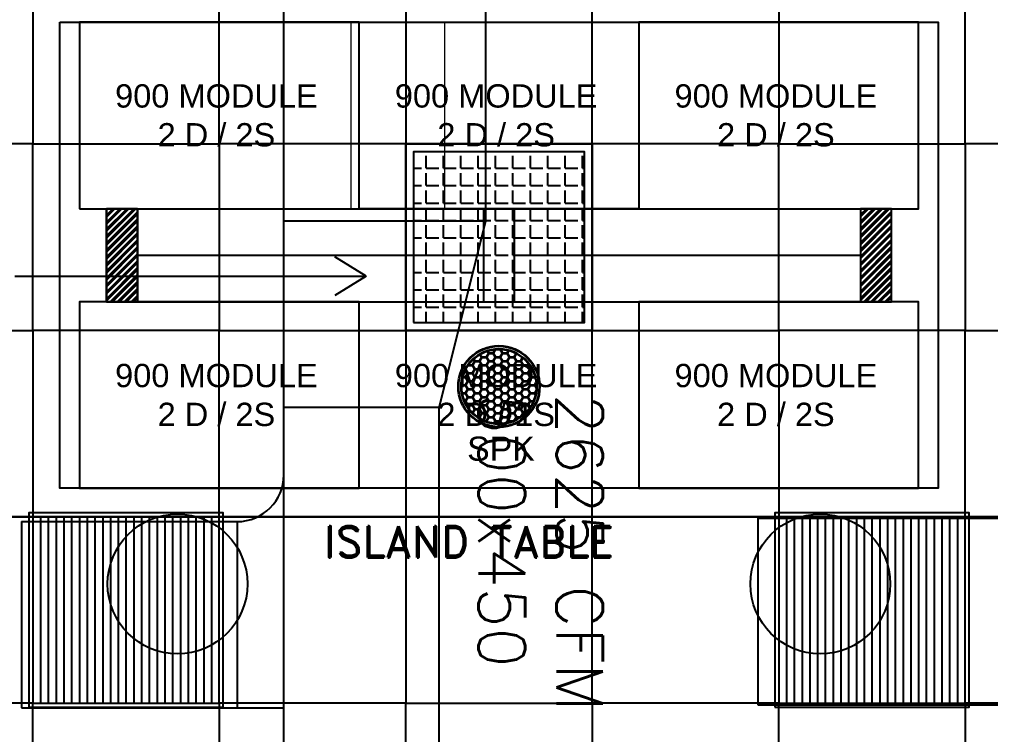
# Model space of a CAD drawing. Header units: millimetres. Extents: x -661525 to 498941, y 282148 to 1359693.
# Drawn here: x -250508 to -247383, y 671204 to 673507 of the extents above; entities that cross this region are included whole.
import ezdxf

# ---------------------------------------------------------------- set-up
doc = ezdxf.new("R2010")
doc.units = ezdxf.units.MM
doc.header["$LTSCALE"] = 2.5
for name, color, linetype in [('A-ANNO-TEXT', 7, 'CONTINUOUS'), ('CEILING', 11, 'CONTINUOUS'), ('equipmemt', 3, 'CONTINUOUS'), ('I-FURN', 14, 'CONTINUOUS'), ('v-grill', 3, 'CONTINUOUS'), ('v-SA DUCT', 4, 'CONTINUOUS')]:
    doc.layers.add(name, color=color, linetype=linetype)
for name, color, linetype, lineweight in [('DIM', 47, 'CONTINUOUS', 18), ('LAB MODULE', 1, 'CONTINUOUS', 25), ('VEMCPL-PA', 4, 'CONTINUOUS', 35)]:
    doc.layers.add(name, color=color, linetype=linetype, lineweight=lineweight)
doc.layers.get('equipmemt').off()
doc.styles.add('ARIAL', font='arial.ttf')
doc.styles.add('ROMAND', font='ROMAND')
doc.styles.add('ROMANS', font='romans.shx', dxfattribs={"height": 125})

# ---------------------------------------------------------------- blocks, each defined once
blk = doc.blocks.new('Speaker')
at = {"layer": 'VEMCPL-PA', "ltscale": 0.5}
h = blk.add_hatch(dxfattribs=at)
h.set_pattern_fill('HONEY', color=150, scale=45.6192, angle=-360, style=0)
h.set_pattern_definition([(360, (-3673431.3123, 155088.758), (8.5536, 4.938423241), [5.7024, -11.4048]), (120, (-3673431.3123, 155088.758), (-8.553599981, 4.938423273), [5.7024, -11.4048]), (60, (-3673431.3123, 155088.758), (1.9e-08, 9.876846514), [-11.4048, 5.7024])])
edge = h.paths.add_edge_path()
edge.add_arc((0, 0), 46.5, 0, 360)
at = {"layer": 'VEMCPL-PA', "color": 150, "ltscale": 0.5}
for radius in [50.2, 46.5]:
    blk.add_circle((0, 0), radius, dxfattribs=at)
at = {"layer": 'VEMCPL-PA', "color": 150, "insert": (-39.4, -62), "char_height": 30, "width": 296.044, "attachment_point": 1, "style": 'ARIAL'}
blk.add_mtext('SPK', dxfattribs=at)
blk = doc.blocks.new('LIGHTS')
at = {"layer": 'CEILING', "transparency": 33554687}
h = blk.add_hatch(dxfattribs=at)
h.set_pattern_fill('ANGLE', color=40, scale=8)
h.set_pattern_definition([(0, (-357159.19, 594292.36), (0, 55.88), [40.64, -15.24]), (90, (-357159.19, 594292.36), (-55.88, 3e-15), [40.64, -15.24])])
h.paths.add_polyline_path([(-357709.2, 594292.4), (-357159.2, 594292.4), (-357159.2, 594842.4), (-357709.2, 594842.4)])
at = {"layer": 'CEILING', "color": 40}
for points in [[(-357734.2, 594267.4), (-357134.2, 594267.4), (-357134.2, 594867.4), (-357734.2, 594867.4)], [(-357709.2, 594292.4), (-357159.2, 594292.4), (-357159.2, 594842.4), (-357709.2, 594842.4)]]:
    blk.add_lwpolyline(points, close=True, dxfattribs=at)
blk = doc.blocks.new('chiller')
at = {"layer": 'DIM', "color": 3}
for p, q in [((-387708.4, 673884.8), (-387408.4, 673884.8)), ((-387708.4, 673284.8), (-387708.4, 673884.8)), ((-387408.4, 673884.8), (-387408.4, 673284.8)), ((-387408.4, 673284.8), (-387708.4, 673284.8))]:
    blk.add_line(p, q, dxfattribs=at)

msp = doc.modelspace()

# ---------------------------------------------------------------- hatches: boundary and pattern name
at = {"layer": 'CEILING', "transparency": 33554607}
h = msp.add_hatch(dxfattribs=at)
h.set_pattern_fill('ANSI31', color=254, scale=15)
h.set_pattern_definition([(45, (-248964.734, 666321.267), (-33.67596, 33.67596), [])])
h.paths.add_polyline_path([(-249051.7, 664695.7), (-249587.6, 664649.2), (-249051.7, 664649.2)], flags=17)
h.paths.add_polyline_path([(-249898, 664622.3, -0.068239), (-249901.7, 664649.2), (-252027.7, 664649.2, -0.414214), (-252127.7, 664549.2), (-252127.7, 664429)])
h.paths.add_polyline_path([(-249801.7, 665305.7), (-249864.7, 665305.7), (-250464.7, 665305.7), (-251064.7, 665305.7), (-251664.7, 665305.7), (-251664.7, 665905.7), (-251664.7, 666321.3), (-252027.7, 666321.3, -0.414214), (-252127.7, 666221.3), (-252127.7, 664749.2, -0.414214), (-252027.7, 664649.2), (-249901.7, 664649.2, -0.414214), (-249801.7, 664749.2)])
h.paths.add_polyline_path([(-251565.8, 664870.3), (-251565.8, 665206.8), (-250001.5, 665206.8), (-250001.5, 664870.3)], flags=16)
h.paths.add_polyline_path([(-252514.7, 666321.3), (-252877.7, 666321.3), (-252877.7, 664649.2), (-252514.7, 664649.2)])
h.paths.add_polyline_path([(-252514.7, 666771.3), (-252877.7, 666771.3), (-252877.7, 666321.3), (-252514.7, 666321.3)])
h.paths.add_polyline_path([(-252127.7, 666771.3), (-252514.7, 666771.3), (-252514.7, 666321.3), (-252227.7, 666321.3, -0.414214), (-252127.7, 666421.3)], flags=17)
h.paths.add_polyline_path([(-249051.7, 664244), (-249801.7, 664179), (-249801.7, 664103.6), (-249051.7, 664162.1), (-249051.7, 664183.8)])
h.paths.add_polyline_path([(-249051.7, 664649.2), (-249587.6, 664649.2), (-249702.2, 664639.3, -0.385338), (-249801.7, 664549.2), (-249801.7, 664179), (-249051.7, 664244)])
h.paths.add_polyline_path([(-248964.7, 665305.7), (-249264.7, 665305.7), (-249801.7, 665305.7), (-249801.7, 664749.2, -0.414214), (-249701.7, 664649.2), (-249587.6, 664649.2), (-249051.7, 664695.7), (-249051.7, 664809.9), (-248964.7, 664809.9)])
h.paths.add_polyline_path([(-248514.7, 665305.7), (-248664.7, 665305.7), (-248964.7, 665305.7), (-248964.7, 664809.9), (-248514.7, 664809.9)])
h.paths.add_polyline_path([(-249801.7, 664549.2, -0.336464), (-249898, 664622.3), (-252127.7, 664429), (-252127.7, 663977.3), (-249801.7, 664179)])
h.paths.add_polyline_path([(-250335.5, 664062), (-250335.5, 664061.9), (-249801.7, 664103.6), (-249801.7, 664179), (-252127.7, 663977.3), (-252127.7, 663899.2), (-252114.2, 663900.4)])
h.paths.add_polyline_path([(-252127.7, 664429), (-252427.7, 664403), (-252427.7, 663951.3), (-252127.7, 663977.3)])
h.paths.add_polyline_path([(-252127.7, 663977.3), (-252427.7, 663951.3), (-252427.7, 663873), (-252127.7, 663899.2)])
h.paths.add_polyline_path([(-252227.7, 664649.2), (-252514.7, 664649.2), (-252514.7, 664462.1), (-252427.7, 664462.1), (-252427.7, 664403), (-252127.7, 664429), (-252127.7, 664549.2, -0.414214)])
h.paths.add_polyline_path([(-252127.7, 666221.3, -0.414214), (-252227.7, 666321.3), (-252514.7, 666321.3), (-252514.7, 664649.2), (-252227.7, 664649.2, -0.414214), (-252127.7, 664749.2)])
h.paths.add_polyline_path([(-252514.7, 664649.2), (-252877.7, 664649.2), (-252877.7, 664462.1), (-252514.7, 664462.1)])
h.paths.add_polyline_path([(-245051.7, 665042.4), (-245395, 665012.7), (-245445.7, 664970.2, -0.176218), (-245428.2, 664921.9, -1), (-245578.4, 664921.9, -0.221805), (-245551.5, 664979.5), (-245566.9, 664997.8), (-247686.4, 664791.7, -0.439775), (-247577.7, 664692, -1), (-247777.7, 664692, -0.389106), (-247686.4, 664791.7), (-248427.7, 664749.4), (-248427.7, 664298.1), (-245051.7, 664590.8)])
h.paths.add_polyline_path([(-247677.7, 664363.1), (-248427.7, 664298.1), (-248427.7, 664216), (-247723.7, 664277.9), (-247677.7, 664281.9)])
h.paths.add_polyline_path([(-245942.9, 664432.2), (-245942.8, 664431), (-245051.7, 664507.4), (-245051.7, 664590.8), (-247677.7, 664363.1), (-247677.7, 664281.9)])
h.paths.add_polyline_path([(-247677.7, 665305.7), (-248064.7, 665305.7), (-248514.7, 665305.7), (-248514.7, 664809.9), (-248427.7, 664809.9), (-248427.7, 664749.8), (-247677.7, 664814.8)])
h.paths.add_polyline_path([(-245051.7, 666846.3), (-246051.7, 666846.3), (-246051.7, 674046.3), (-245658.2, 674046.3), (-245658.2, 674934.2, -0.414214), (-245758.2, 675034.2), (-246264.7, 675034.2), (-246264.7, 674905.7), (-246264.7, 674305.7), (-246264.7, 673705.7), (-246264.7, 673105.7), (-246264.7, 672505.7), (-246264.7, 671905.7), (-246264.7, 671305.7), (-246264.7, 670705.7), (-246264.7, 670105.7), (-246264.7, 669505.7), (-246264.7, 668905.7), (-246264.7, 668305.7), (-246264.7, 667705.7), (-246264.7, 667105.7), (-246264.7, 666505.7), (-246264.7, 665905.7), (-246264.7, 665305.7), (-246864.7, 665305.7), (-247464.7, 665305.7), (-247677.7, 665305.7), (-247677.7, 664814.8), (-245051.7, 665042.4)])
h.paths.add_polyline_path([(-245251.7, 665846.9, -1), (-245401.7, 665846.9, -1)], flags=16)
h.paths.add_polyline_path([(-245658.2, 676022.2), (-248427.7, 676022.2), (-248427.7, 675921.2), (-245658.2, 675921.2)])
h.paths.add_polyline_path([(-245090.7, 676022.2), (-245658.2, 676022.2), (-245658.2, 675921.2), (-245039.7, 675921.2), (-245039.7, 676022.2), (-245064.7, 676022.2)])
h.paths.add_polyline_path([(-245051.7, 675771.2), (-245048.7, 675921.2), (-245658.2, 675921.2), (-245658.2, 675134.2, -0.414214), (-245558.2, 675034.2), (-245051.7, 675034.2)])
h.paths.add_polyline_path([(-245051.7, 675034.2), (-245558.2, 675034.2, -0.414214), (-245658.2, 674934.2), (-245658.2, 674046.3), (-245051.7, 674046.3)])
h.paths.add_polyline_path([(-252514.7, 675560.2), (-252877.7, 675560.2), (-252877.7, 673971.3), (-252514.7, 673971.3)])
h.paths.add_polyline_path([(-248514.7, 675760.2), (-248964.7, 675760.2), (-248964.7, 675505.7), (-248664.7, 675505.7), (-248514.7, 675505.7)])
h.paths.add_polyline_path([(-245658.2, 675921.2), (-248427.7, 675921.2), (-248427.7, 675760.2), (-248514.7, 675760.2), (-248514.7, 675505.7), (-248064.7, 675505.7), (-247464.7, 675505.7), (-246864.7, 675505.7), (-246264.7, 675505.7), (-246264.7, 675034.2), (-245758.2, 675034.2, -0.414214), (-245658.2, 675134.2)])
h.paths.add_polyline_path([(-251664.7, 674905.7), (-251664.7, 675505.7), (-251064.7, 675505.7), (-250464.7, 675505.7), (-249864.7, 675505.7), (-249264.7, 675505.7), (-248964.7, 675505.7), (-248964.7, 675760.2), (-249051.7, 675760.2), (-249051.7, 675921.2), (-251827.7, 675921.2), (-251827.7, 675910.2), (-252427.7, 675910.2), (-252427.7, 675560.2), (-252514.7, 675560.2), (-252514.7, 673971.3), (-251877.7, 673971.3), (-251877.7, 666771.3), (-252127.7, 666771.3), (-252127.7, 666421.3, -0.414214), (-252027.7, 666321.3), (-251664.7, 666321.3), (-251664.7, 666505.7), (-251664.7, 667105.7), (-251664.7, 667705.7), (-251664.7, 668305.7), (-251664.7, 668905.7), (-251664.7, 669505.7), (-251664.7, 670105.7), (-251664.7, 670705.7), (-251664.7, 671305.7), (-251664.7, 671905.7), (-251664.7, 672505.7), (-251664.7, 673105.7), (-251664.7, 673705.7), (-251664.7, 674305.7)])
h.paths.add_polyline_path([(-251369.1, 675550.9), (-251369.1, 675887.4), (-249804.9, 675887.4), (-249804.9, 675550.9)], flags=16)
h.paths.add_polyline_path([(-248373.1, 675527.3), (-248373.1, 675739.6), (-248527.6, 675739.6), (-248527.6, 675527.3)], flags=9)
h.paths.add_polyline_path([(-245766.8, 674472.7), (-245548.8, 674472.7), (-245548.8, 674627.3), (-245766.8, 674627.3)], flags=24)
h.paths.add_polyline_path([(-248372.5, 665004.2), (-248372.5, 665111.6), (-248527, 665111.6), (-248527, 665004.2)], flags=9)
h.paths.add_polyline_path([(-248158.9, 664761.2), (-247946.6, 664761.2), (-247946.6, 664915.8), (-248158.9, 664915.8)], flags=24)
h.paths.add_polyline_path([(-252608.9, 664761.2), (-252396.6, 664761.2), (-252396.6, 664915.8), (-252608.9, 664915.8)], flags=25)
h.paths.add_polyline_path([(-251794.7, 665431.7), (-251794.7, 665539), (-251949.2, 665539), (-251949.2, 665431.7)], flags=24)
h.paths.add_polyline_path([(-251018.3, 664760.6), (-250910.9, 664760.6), (-250910.9, 664915.2), (-251018.3, 664915.2)], flags=24)
h.paths.add_polyline_path([(-251522.5, 664854.9), (-250018.8, 664854.9), (-250018.8, 665260.5), (-251522.5, 665260.5)], flags=24)
h.paths.add_polyline_path([(-252608.9, 664761.2), (-252396.6, 664761.2), (-252396.6, 664915.8), (-252608.9, 664915.8)], flags=24)
at = {"layer": 'CEILING', "transparency": 33554687}
h = msp.add_hatch(dxfattribs=at)
h.set_pattern_fill('ANSI31', color=5, scale=5)
h.set_pattern_definition([(45, (-247701.734, 666797.165), (-11.22532, 11.22532), [])])
h.paths.add_polyline_path([(-250227.7, 672597.2), (-250127.7, 672597.2), (-250127.7, 672897.2), (-250227.7, 672897.2)])
h.paths.add_polyline_path([(-247801.7, 672597.2), (-247701.7, 672597.2), (-247701.7, 672897.2), (-247801.7, 672897.2)])
h.paths.add_polyline_path([(-247801.7, 669697.2), (-247701.7, 669697.2), (-247701.7, 669997.2), (-247801.7, 669997.2)])
h.paths.add_polyline_path([(-250227.7, 669697.2), (-250127.7, 669697.2), (-250127.7, 669997.2), (-250227.7, 669997.2)])
h.paths.add_polyline_path([(-250227.7, 666797.2), (-250127.7, 666797.2), (-250127.7, 667097.2), (-250227.7, 667097.2)])
h.paths.add_polyline_path([(-247801.7, 666797.2), (-247701.7, 666797.2), (-247701.7, 667097.2), (-247801.7, 667097.2)])
at = {"layer": 'I-FURN', "transparency": 33554687}
h = msp.add_hatch(dxfattribs=at)
h.set_pattern_fill('ANSI31', color=5, scale=5)
h.set_pattern_definition([(45, (-231620.851, 742783.428), (-11.22532, 11.22532), [])])
h.paths.add_polyline_path([(-250127.7, 672897.2), (-250127.7, 672597.2), (-250227.7, 672597.2), (-250227.7, 672897.2)])
h.paths.add_polyline_path([(-247801.7, 672897.2), (-247801.7, 672597.2), (-247701.7, 672597.2), (-247701.7, 672897.2)])

# ---------------------------------------------------------------- linework, layer by layer
at = {"layer": 'A-ANNO-TEXT', "color": 0, "ltscale": 0.5}
for p, q in [((-249391.5, 672680.3), (-249492.5, 672742.4)), ((-250522.7, 672680.3), (-249391.5, 672680.3)), ((-249391.5, 672680.3), (-249492.5, 672618.2))]:
    msp.add_line(p, q, dxfattribs=at)
at = {"layer": 'CEILING'}
for points in [[(-250464.7, 673105.7), (-251064.7, 673105.7), (-251064.7, 673705.7), (-250464.7, 673705.7)], [(-250464.7, 673105.7), (-249864.7, 673105.7), (-249864.7, 673705.7), (-250464.7, 673705.7)], [(-249264.7, 673105.7), (-249864.7, 673105.7), (-249864.7, 673705.7), (-249264.7, 673705.7)], [(-249264.7, 673105.7), (-248664.7, 673105.7), (-248664.7, 673705.7), (-249264.7, 673705.7)], [(-248064.7, 673105.7), (-248664.7, 673105.7), (-248664.7, 673705.7), (-248064.7, 673705.7)], [(-248064.7, 673105.7), (-247464.7, 673105.7), (-247464.7, 673705.7), (-248064.7, 673705.7)], [(-246864.7, 673105.7), (-247464.7, 673105.7), (-247464.7, 673705.7), (-246864.7, 673705.7)], [(-250464.7, 673105.7), (-251064.7, 673105.7), (-251064.7, 672505.7), (-250464.7, 672505.7)], [(-250464.7, 673105.7), (-249864.7, 673105.7), (-249864.7, 672505.7), (-250464.7, 672505.7)], [(-249264.7, 673105.7), (-249864.7, 673105.7), (-249864.7, 672505.7), (-249264.7, 672505.7)], [(-249264.7, 673105.7), (-248664.7, 673105.7), (-248664.7, 672505.7), (-249264.7, 672505.7)], [(-248064.7, 673105.7), (-248664.7, 673105.7), (-248664.7, 672505.7), (-248064.7, 672505.7)], [(-248064.7, 673105.7), (-247464.7, 673105.7), (-247464.7, 672505.7), (-248064.7, 672505.7)], [(-246864.7, 673105.7), (-247464.7, 673105.7), (-247464.7, 672505.7), (-246864.7, 672505.7)], [(-250464.7, 671905.7), (-251064.7, 671905.7), (-251064.7, 672505.7), (-250464.7, 672505.7)], [(-250464.7, 671905.7), (-249864.7, 671905.7), (-249864.7, 672505.7), (-250464.7, 672505.7)], [(-249264.7, 671905.7), (-249864.7, 671905.7), (-249864.7, 672505.7), (-249264.7, 672505.7)], [(-249264.7, 671905.7), (-248664.7, 671905.7), (-248664.7, 672505.7), (-249264.7, 672505.7)], [(-248064.7, 671905.7), (-248664.7, 671905.7), (-248664.7, 672505.7), (-248064.7, 672505.7)], [(-248064.7, 671905.7), (-247464.7, 671905.7), (-247464.7, 672505.7), (-248064.7, 672505.7)], [(-246864.7, 671905.7), (-247464.7, 671905.7), (-247464.7, 672505.7), (-246864.7, 672505.7)], [(-250464.7, 671305.7), (-251064.7, 671305.7), (-251064.7, 671905.7), (-250464.7, 671905.7)], [(-250464.7, 671305.7), (-249864.7, 671305.7), (-249864.7, 671905.7), (-250464.7, 671905.7)], [(-249264.7, 671305.7), (-249864.7, 671305.7), (-249864.7, 671905.7), (-249264.7, 671905.7)], [(-249264.7, 671305.7), (-248664.7, 671305.7), (-248664.7, 671905.7), (-249264.7, 671905.7)], [(-248064.7, 671305.7), (-248664.7, 671305.7), (-248664.7, 671905.7), (-248064.7, 671905.7)], [(-248064.7, 671305.7), (-247464.7, 671305.7), (-247464.7, 671905.7), (-248064.7, 671905.7)], [(-246864.7, 671305.7), (-247464.7, 671305.7), (-247464.7, 671905.7), (-246864.7, 671905.7)], [(-250464.7, 671305.7), (-251064.7, 671305.7), (-251064.7, 670705.7), (-250464.7, 670705.7)], [(-250464.7, 671305.7), (-249864.7, 671305.7), (-249864.7, 670705.7), (-250464.7, 670705.7)], [(-249264.7, 671305.7), (-249864.7, 671305.7), (-249864.7, 670705.7), (-249264.7, 670705.7)], [(-249264.7, 671305.7), (-248664.7, 671305.7), (-248664.7, 670705.7), (-249264.7, 670705.7)], [(-248064.7, 671305.7), (-248664.7, 671305.7), (-248664.7, 670705.7), (-248064.7, 670705.7)], [(-248064.7, 671305.7), (-247464.7, 671305.7), (-247464.7, 670705.7), (-248064.7, 670705.7)], [(-246864.7, 671305.7), (-247464.7, 671305.7), (-247464.7, 670705.7), (-246864.7, 670705.7)]]:
    msp.add_lwpolyline(points, close=True, dxfattribs=at)
at = {"layer": 'CEILING', "color": 5}
for points in [[(-250227.7, 672597.2), (-250127.7, 672597.2), (-250127.7, 672897.2), (-250227.7, 672897.2)], [(-247801.7, 672597.2), (-247701.7, 672597.2), (-247701.7, 672897.2), (-247801.7, 672897.2)]]:
    msp.add_lwpolyline(points, close=True, dxfattribs=at)
at = {"layer": 'I-FURN', "color": 8}
for p, q in [((-250227.7, 672897.2), (-247701.7, 672897.2)), ((-250127.7, 672747.2), (-249014.7, 672747.2)), ((-248914.7, 672747.2), (-247801.7, 672747.2)), ((-250177.7, 672597.2), (-247751.7, 672597.2))]:
    msp.add_line(p, q, dxfattribs=at)
at = {"layer": 'I-FURN'}
msp.add_lwpolyline([(-250377.7, 673497.2), (-247551.7, 673497.2), (-247551.7, 671997.2), (-250377.7, 671997.2)], close=True, dxfattribs=at)
at = {"layer": 'I-FURN', "color": 5}
for points in [[(-250127.7, 672897.2), (-250127.7, 672597.2), (-250227.7, 672597.2), (-250227.7, 672897.2)], [(-249014.7, 672897.2), (-249014.7, 672597.2), (-248914.7, 672597.2), (-248914.7, 672897.2)], [(-247801.7, 672897.2), (-247801.7, 672597.2), (-247701.7, 672597.2), (-247701.7, 672897.2)]]:
    msp.add_lwpolyline(points, close=True, dxfattribs=at)
at = {"layer": 'I-FURN', "color": 8}
for centre in [(-249998.9, 671689.4), (-247930.6, 671689.4)]:
    msp.add_circle(centre, 225, dxfattribs=at)
at = {"layer": 'LAB MODULE'}
for points in [[(-250314.7, 672897.2), (-249414.7, 672897.2), (-249414.7, 673497.2), (-250314.7, 673497.2)], [(-248514.7, 672897.2), (-249414.7, 672897.2), (-249414.7, 673497.2), (-248514.7, 673497.2)], [(-248514.7, 672897.2), (-247614.7, 672897.2), (-247614.7, 673497.2), (-248514.7, 673497.2)], [(-250314.7, 671997.2), (-249414.7, 671997.2), (-249414.7, 672597.2), (-250314.7, 672597.2)], [(-248514.7, 671997.2), (-249414.7, 671997.2), (-249414.7, 672597.2), (-248514.7, 672597.2)], [(-248514.7, 671997.2), (-247614.7, 671997.2), (-247614.7, 672597.2), (-248514.7, 672597.2)]]:
    msp.add_lwpolyline(points, close=True, dxfattribs=at)
at = {"layer": 'v-grill'}
for p, q in [((-250439.7, 671905.7), (-250439.7, 671305.7)), ((-250414.7, 671905.7), (-250414.7, 671305.7)), ((-250389.7, 671905.7), (-250389.7, 671305.7)), ((-250364.7, 671905.7), (-250364.7, 671305.7)), ((-250339.7, 671905.7), (-250339.7, 671305.7)), ((-250314.7, 671905.7), (-250314.7, 671305.7)), ((-250289.7, 671905.7), (-250289.7, 671305.7)), ((-250264.7, 671905.7), (-250264.7, 671305.7)), ((-250239.7, 671905.7), (-250239.7, 671305.7)), ((-250214.7, 671905.7), (-250214.7, 671305.7)), ((-250189.7, 671905.7), (-250189.7, 671305.7)), ((-250164.7, 671905.7), (-250164.7, 671305.7)), ((-250139.7, 671905.7), (-250139.7, 671305.7)), ((-250114.7, 671905.7), (-250114.7, 671305.7)), ((-250089.7, 671905.7), (-250089.7, 671305.7)), ((-250064.7, 671905.7), (-250064.7, 671305.7)), ((-250039.7, 671905.7), (-250039.7, 671305.7)), ((-250014.7, 671905.7), (-250014.7, 671305.7)), ((-249989.7, 671905.7), (-249989.7, 671305.7)), ((-249964.7, 671905.7), (-249964.7, 671305.7)), ((-249939.7, 671905.7), (-249939.7, 671305.7)), ((-249914.7, 671905.7), (-249914.7, 671305.7)), ((-249889.7, 671905.7), (-249889.7, 671305.7)), ((-248039.7, 671905.7), (-248039.7, 671305.7)), ((-248014.7, 671905.7), (-248014.7, 671305.7)), ((-247989.7, 671905.7), (-247989.7, 671305.7)), ((-247964.7, 671905.7), (-247964.7, 671305.7)), ((-247939.7, 671905.7), (-247939.7, 671305.7)), ((-247914.7, 671905.7), (-247914.7, 671305.7)), ((-247889.7, 671905.7), (-247889.7, 671305.7)), ((-247864.7, 671905.7), (-247864.7, 671305.7)), ((-247839.7, 671905.7), (-247839.7, 671305.7)), ((-247814.7, 671905.7), (-247814.7, 671305.7)), ((-247789.7, 671905.7), (-247789.7, 671305.7)), ((-247764.7, 671905.7), (-247764.7, 671305.7)), ((-247739.7, 671905.7), (-247739.7, 671305.7)), ((-247714.7, 671905.7), (-247714.7, 671305.7)), ((-247689.7, 671905.7), (-247689.7, 671305.7)), ((-247664.7, 671905.7), (-247664.7, 671305.7)), ((-247639.7, 671905.7), (-247639.7, 671305.7)), ((-247614.7, 671905.7), (-247614.7, 671305.7)), ((-247589.7, 671905.7), (-247589.7, 671305.7)), ((-247564.7, 671905.7), (-247564.7, 671305.7)), ((-247539.7, 671905.7), (-247539.7, 671305.7)), ((-247514.7, 671905.7), (-247514.7, 671305.7)), ((-247489.7, 671905.7), (-247489.7, 671305.7))]:
    msp.add_line(p, q, dxfattribs=at)
for points in [[(-250477.2, 671293.2), (-249852.2, 671293.2), (-249852.2, 671918.2), (-250477.2, 671918.2)], [(-248077.2, 671293.2), (-247452.2, 671293.2), (-247452.2, 671918.2), (-248077.2, 671918.2)], [(-250464.7, 671305.7), (-249864.7, 671305.7), (-249864.7, 671905.7), (-250464.7, 671905.7)], [(-248064.7, 671305.7), (-247464.7, 671305.7), (-247464.7, 671905.7), (-248064.7, 671905.7)]]:
    msp.add_lwpolyline(points, close=True, dxfattribs=at)
at = {"layer": 'v-SA DUCT'}
for p, q in [((-249656.9, 666437.2), (-249656.9, 674906.2)), ((-249006.9, 672856.8), (-249006.9, 674906.2)), ((-249006.9, 672856.8), (-249656.9, 672856.8)), ((-249156.9, 672256.8), (-249006.9, 672856.8)), ((-249156.9, 672256.8), (-249656.9, 672256.8)), ((-249156.9, 668332.2), (-249156.9, 672256.8)), ((-250500.8, 671890.1), (-249806.9, 671890.1)), ((-250500.8, 671890.1), (-250500.8, 671290.1)), ((-249806.9, 671890.1), (-249806.9, 671290.1)), ((-248132.2, 671900.6), (-247214.7, 671900.6)), ((-248132.2, 671900.6), (-248132.2, 671300.6)), ((-248132.2, 671300.6), (-247064.7, 671300.6)), ((-250500.8, 671290.1), (-249656.9, 671290.1))]:
    msp.add_line(p, q, dxfattribs=at)
msp.add_arc((-249806.9, 672040.1), 150, 270, 0, dxfattribs=at)

# ---------------------------------------------------------------- block references
at = {"layer": 'CEILING'}
msp.add_blockref('LIGHTS', (108469.5, 78238.3), dxfattribs=at)
at = {"layer": 'equipmemt', "color": 3}
msp.add_blockref('chiller', (138268, -388.5), dxfattribs=at)
at = {"layer": 'VEMCPL-PA', "color": 1, "xscale": 2.600000000093132, "yscale": 2.600000000093132, "zscale": 2.600000000093132}
msp.add_blockref('Speaker', (-248964.7, 672324.9), dxfattribs=at)

# ---------------------------------------------------------------- texts
at = {"layer": 'A-ANNO-TEXT', "color": 0, "ltscale": 0.5, "insert": (-247799.2, 671825), "char_height": 100, "width": 2523.643, "attachment_point": 6, "style": 'ROMAND'}
msp.add_mtext('\\A1;\\pxqc;{\\C6;ISLAND TABLE}', dxfattribs=at)
at = {"layer": 'LAB MODULE', "ltscale": 0.5, "char_height": 75, "width": 783.884, "attachment_point": 6, "style": 'ROMAND'}
for insert in [(-249481.8, 673197.2), (-248581.8, 673197.2), (-247681.8, 673197.2), (-249481.8, 672297.2), (-248581.8, 672297.2), (-247681.8, 672297.2)]:
    msp.add_mtext('\\A1;\\pxqc;{\\fArial|b0|i0|c0|p34;900 MODULE\\P2 D / 2S}', dxfattribs=dict(at, insert=insert))
at = {"layer": 'v-SA DUCT', "insert": (-248630, 672301.3), "char_height": 150, "width": 3657.796, "attachment_point": 1, "rotation": 270, "style": 'ROMANS'}
msp.add_mtext('{2625 CFM\\P500x450}', dxfattribs=at)

doc.saveas('drawing.dxf')
